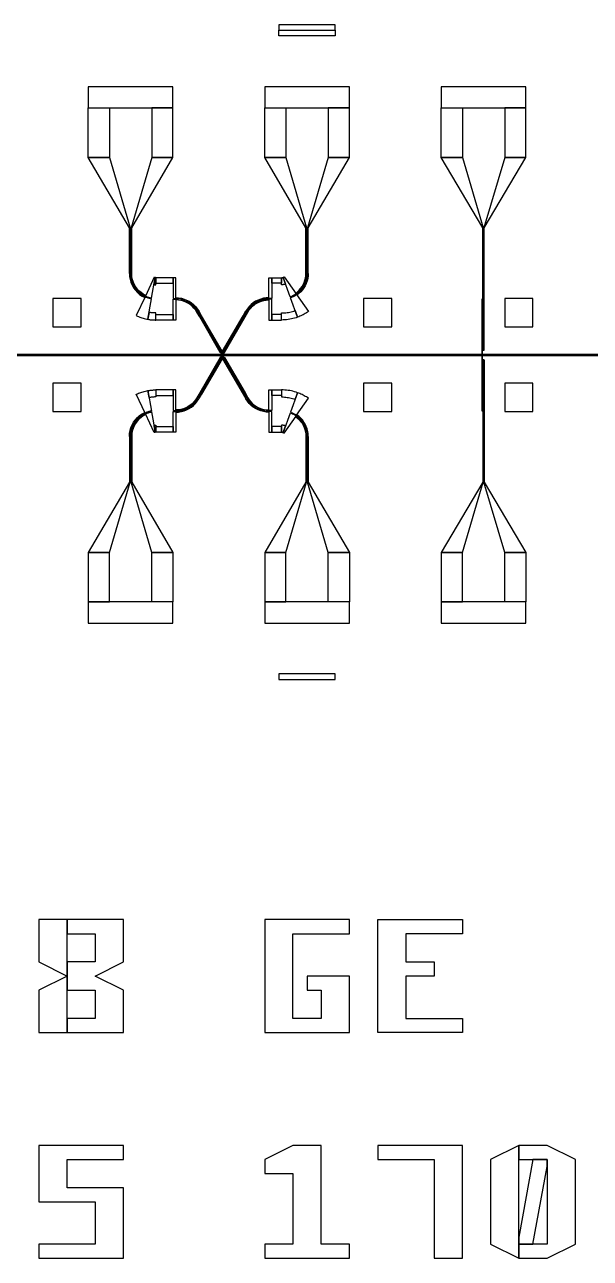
# Model space of a CAD drawing. Extents: x -18850 to 18850, y -21700 to 21700.
# Drawn here: x 6400 to 8403, y -19300 to -14930 of the extents above; entities that cross this region are included whole.
import ezdxf

# ---------------------------------------------------------------- set-up
doc = ezdxf.new("R2010")
doc.units = 0
for name, color, linetype in [('GAP', 1, 'continuous'), ('PIN', 2, 'continuous'), ('VIA', 3, 'continuous')]:
    doc.layers.add(name, color=color, linetype=linetype)

# ---------------------------------------------------------------- blocks, each defined once
blk = doc.blocks.new('R2C1')
for points in [[(2725, 1900), (2725, 1825), (3025, 1825), (3025, 1900), (2725, 1900)], [(3350, 1900), (3350, 1825), (3650, 1825), (3650, 1900), (3350, 1900)], [(3975, 1900), (3975, 1825), (4275, 1825), (4275, 1900), (3975, 1900)], [(2800, 1825), (2800, 1650), (2725, 1650), (2725, 1825), (2800, 1825)], [(2950, 1825), (2950, 1650), (3025, 1650), (3025, 1825), (2950, 1825)], [(3425, 1825), (3425, 1650), (3350, 1650), (3350, 1825), (3425, 1825)], [(3575, 1825), (3575, 1650), (3650, 1650), (3650, 1825), (3575, 1825)], [(4050, 1825), (4050, 1650), (3975, 1650), (3975, 1825), (4050, 1825)], [(4200, 1825), (4200, 1650), (4275, 1650), (4275, 1825), (4200, 1825)], [(2800, 1650), (2873.5, 1400), (2871, 1400), (2725, 1650), (2800, 1650)], [(2950, 1650), (2876.5, 1400), (2879, 1400), (3025, 1650), (2950, 1650)], [(3425, 1650), (3498.5, 1400), (3496, 1400), (3350, 1650), (3425, 1650)], [(3575, 1650), (3501.5, 1400), (3504, 1400), (3650, 1650), (3575, 1650)], [(4050, 1650), (4123.5, 1400), (4122.5, 1400), (3975, 1650), (4050, 1650)], [(4200, 1650), (4126.5, 1400), (4127.5, 1400), (4275, 1650), (4200, 1650)], [(2873.5, 1400), (2873.5, 1258.8), (2871, 1258.8), (2871, 1400), (2873.5, 1400)], [(2876.5, 1400), (2876.5, 1258.8), (2879, 1258.8), (2879, 1400), (2876.5, 1400)], [(3498.5, 1400), (3498.5, 1258.8), (3496, 1258.8), (3496, 1400), (3498.5, 1400)], [(3501.5, 1400), (3501.5, 1258.8), (3504, 1258.8), (3504, 1400), (3501.5, 1400)], [(4123.5, 1400), (4123.5, 1280.5), (4122.5, 1280.5), (4122.5, 1400), (4123.5, 1400)], [(4126.5, 1400), (4126.5, 1280.5), (4127.5, 1280.5), (4127.5, 1400), (4126.5, 1400)], [(4123.5, 1280.5), (4123.5, 968.2), (4122.5, 968.2), (4122.5, 1280.5), (4123.5, 1280.5)], [(4126.5, 1280.5), (4126.5, 968.2), (4127.5, 968.2), (4127.5, 1280.5), (4126.5, 1280.5)], [(2873.5, 1258.8), (2873.5, 1238.8), (2871, 1238.8), (2871, 1258.8), (2873.5, 1258.8)], [(2871, 1238.8), (2871.6, 1228.2), (2873.4, 1217.6), (2876.4, 1207.4), (2880.5, 1197.6), (2885.7, 1188.3), (2891.9, 1179.6), (2899.1, 1171.7), (2907.1, 1164.7), (2915.9, 1158.6), (2925.3, 1153.6), (2926.3, 1155.9), (2917.2, 1160.8), (2908.7, 1166.7), (2900.9, 1173.5), (2893.9, 1181.2), (2887.8, 1189.6), (2882.8, 1198.7), (2878.7, 1208.3), (2875.8, 1218.2), (2874.1, 1228.4), (2873.5, 1238.8), (2871, 1238.8)], [(2876.5, 1258.8), (2876.5, 1238.8), (2879, 1238.8), (2879, 1258.8), (2876.5, 1258.8)], [(2876.5, 1238.8), (2877.1, 1228.8), (2878.8, 1218.9), (2881.6, 1209.3), (2885.5, 1200), (2890.4, 1191.2), (2896.2, 1183.1), (2903, 1175.7), (2910.5, 1169.1), (2918.8, 1163.3), (2927.6, 1158.6), (2928.7, 1160.9), (2920.1, 1165.5), (2912.1, 1171), (2904.7, 1177.5), (2898.2, 1184.7), (2892.5, 1192.6), (2887.7, 1201.1), (2883.9, 1210.1), (2881.2, 1219.4), (2879.6, 1229.1), (2879, 1238.8), (2876.5, 1238.8)], [(2927.6, 1158.6), (2929.7, 1157.6), (2931.8, 1156.7), (2934, 1155.9), (2936.2, 1155.1), (2938.4, 1154.4), (2940.6, 1153.7), (2942.8, 1153.1), (2945.1, 1152.6), (2947.4, 1152.1), (2949.6, 1151.6), (2962.4, 1224), (2962, 1224.1), (2961.6, 1224.2), (2961.2, 1224.3), (2960.9, 1224.4), (2960.5, 1224.5), (2960.1, 1224.6), (2959.7, 1224.7), (2959.4, 1224.9), (2959, 1225), (2958.7, 1225.2), (2927.6, 1158.6)], [(2958.1, 1199.4), (2958.7, 1199.3), (2959.4, 1199.2), (2960.1, 1199.1), (2960.8, 1199), (2961.5, 1198.9), (2962.2, 1198.9), (2962.9, 1198.9), (2963.6, 1198.8), (2964.3, 1198.8), (2965, 1198.8), (2965, 1223.8), (2964.7, 1223.8), (2964.5, 1223.8), (2964.2, 1223.8), (2964, 1223.8), (2963.7, 1223.9), (2963.4, 1223.9), (2963.2, 1223.9), (2962.9, 1223.9), (2962.7, 1224), (2962.4, 1224), (2958.1, 1199.4)], [(2965, 1203.8), (3025.3, 1203.8), (3025.3, 1223.8), (2965, 1223.8), (2965, 1203.8)], [(3025.3, 1150.3), (3035.3, 1150.3), (3035.3, 1223.8), (3025.3, 1223.8), (3025.3, 1150.3)], [(3374.7, 1150.3), (3364.7, 1150.3), (3364.7, 1223.8), (3374.7, 1223.8), (3374.7, 1150.3)], [(3410, 1203.8), (3374.7, 1203.8), (3374.7, 1223.8), (3410, 1223.8), (3410, 1203.8)], [(3423.7, 1201.2), (3422.4, 1200.8), (3421, 1200.3), (3419.7, 1200), (3418.3, 1199.7), (3416.9, 1199.4), (3415.6, 1199.2), (3414.2, 1199), (3412.8, 1198.9), (3411.4, 1198.8), (3410, 1198.8), (3410, 1223.8), (3410.5, 1223.8), (3411, 1223.8), (3411.6, 1223.9), (3412.1, 1223.9), (3412.6, 1224), (3413.1, 1224.1), (3413.6, 1224.2), (3414.1, 1224.4), (3414.6, 1224.5), (3415.1, 1224.7), (3423.7, 1201.2)], [(3460.8, 1166.3), (3458.8, 1165), (3456.9, 1163.7), (3454.9, 1162.5), (3452.9, 1161.4), (3450.9, 1160.3), (3448.8, 1159.3), (3446.7, 1158.3), (3444.6, 1157.3), (3442.4, 1156.5), (3440.3, 1155.6), (3415.1, 1224.7), (3415.5, 1224.8), (3415.9, 1225), (3416.2, 1225.1), (3416.6, 1225.3), (3416.9, 1225.5), (3417.3, 1225.7), (3417.6, 1225.9), (3417.9, 1226.1), (3418.3, 1226.3), (3418.6, 1226.5), (3460.8, 1166.3)], [(3498.5, 1238.8), (3498.1, 1230.3), (3496.9, 1221.9), (3494.9, 1213.7), (3492.1, 1205.6), (3488.5, 1197.9), (3484.2, 1190.6), (3479.3, 1183.7), (3473.7, 1177.3), (3467.5, 1171.5), (3460.8, 1166.3), (3459.3, 1168.3), (3465.9, 1173.4), (3471.9, 1179.1), (3477.3, 1185.3), (3482.1, 1192), (3486.3, 1199.1), (3489.7, 1206.6), (3492.5, 1214.4), (3494.4, 1222.4), (3495.6, 1230.6), (3496, 1238.8), (3498.5, 1238.8)], [(3504, 1238.8), (3503.6, 1229.8), (3502.3, 1220.9), (3500.1, 1212.1), (3497.2, 1203.6), (3493.4, 1195.4), (3488.8, 1187.6), (3483.6, 1180.3), (3477.6, 1173.5), (3471, 1167.3), (3463.9, 1161.8), (3462.5, 1163.8), (3469.4, 1169.2), (3475.8, 1175.2), (3481.6, 1181.8), (3486.7, 1189), (3491.2, 1196.5), (3494.8, 1204.5), (3497.7, 1212.8), (3499.8, 1221.3), (3501.1, 1230), (3501.5, 1238.8), (3504, 1238.8)], [(3498.5, 1258.8), (3498.5, 1238.8), (3496, 1238.8), (3496, 1258.8), (3498.5, 1258.8)], [(3501.5, 1258.8), (3501.5, 1238.8), (3504, 1238.8), (3504, 1258.8), (3501.5, 1258.8)], [(2895.3, 1089.3), (2899.2, 1087.5), (2903.2, 1085.8), (2907.2, 1084.2), (2911.3, 1082.8), (2915.4, 1081.4), (2919.5, 1080.2), (2923.7, 1079.1), (2927.9, 1078), (2932.1, 1077.1), (2936.3, 1076.3), (2949.1, 1148.7), (2946.8, 1149.1), (2944.4, 1149.6), (2942.1, 1150.2), (2939.8, 1150.8), (2937.5, 1151.5), (2935.2, 1152.3), (2933, 1153.1), (2930.7, 1154), (2928.5, 1154.9), (2926.3, 1155.9), (2895.3, 1089.3)], [(3025.3, 1147.3), (3035.3, 1147.3), (3035.3, 1073.8), (3025.3, 1073.8), (3025.3, 1147.3)], [(3035.3, 1152.8), (3045.1, 1152.3), (3054.8, 1150.7), (3064.3, 1148.2), (3073.5, 1144.7), (3082.3, 1140.2), (3090.5, 1134.8), (3098.2, 1128.7), (3105.2, 1121.7), (3111.3, 1114), (3116.7, 1105.8), (3114.5, 1104.5), (3109.3, 1112.6), (3103.3, 1120), (3096.5, 1126.8), (3089.1, 1132.8), (3081, 1138), (3072.5, 1142.4), (3063.6, 1145.8), (3054.3, 1148.3), (3044.9, 1149.8), (3035.3, 1150.3), (3035.3, 1152.8)], [(3035.3, 1147.3), (3044.5, 1146.8), (3053.7, 1145.4), (3062.6, 1143), (3071.3, 1139.6), (3079.5, 1135.4), (3087.3, 1130.4), (3094.5, 1124.6), (3101.1, 1118), (3106.9, 1110.8), (3111.9, 1103), (3109.8, 1101.8), (3104.9, 1109.3), (3099.2, 1116.3), (3092.8, 1122.7), (3085.8, 1128.4), (3078.3, 1133.3), (3070.3, 1137.4), (3061.9, 1140.6), (3053.2, 1142.9), (3044.3, 1144.3), (3035.3, 1144.8), (3035.3, 1147.3)], [(3364.7, 1152.8), (3354.9, 1152.3), (3345.2, 1150.7), (3335.7, 1148.2), (3326.5, 1144.7), (3317.7, 1140.2), (3309.5, 1134.8), (3301.8, 1128.7), (3294.8, 1121.7), (3288.7, 1114), (3283.3, 1105.8), (3285.5, 1104.5), (3290.7, 1112.6), (3296.7, 1120), (3303.5, 1126.8), (3310.9, 1132.8), (3319, 1138), (3327.5, 1142.4), (3336.4, 1145.8), (3345.7, 1148.3), (3355.1, 1149.8), (3364.7, 1150.3), (3364.7, 1152.8)], [(3364.7, 1147.3), (3355.5, 1146.8), (3346.3, 1145.4), (3337.4, 1143), (3328.7, 1139.6), (3320.5, 1135.4), (3312.7, 1130.4), (3305.5, 1124.6), (3298.9, 1118), (3293.1, 1110.8), (3288.1, 1103), (3290.2, 1101.8), (3295.1, 1109.3), (3300.8, 1116.3), (3307.2, 1122.7), (3314.2, 1128.4), (3321.7, 1133.3), (3329.7, 1137.4), (3338.1, 1140.6), (3346.8, 1142.9), (3355.7, 1144.3), (3364.7, 1144.8), (3364.7, 1147.3)], [(3374.7, 1147.3), (3364.7, 1147.3), (3364.7, 1073.8), (3374.7, 1073.8), (3374.7, 1147.3)], [(3504.6, 1103.6), (3501.1, 1101.2), (3497.4, 1098.9), (3493.7, 1096.6), (3490, 1094.5), (3486.2, 1092.4), (3482.3, 1090.5), (3478.4, 1088.7), (3474.5, 1086.9), (3470.5, 1085.3), (3466.4, 1083.7), (3441.3, 1152.8), (3443.5, 1153.7), (3445.8, 1154.6), (3447.9, 1155.5), (3450.1, 1156.6), (3452.2, 1157.6), (3454.4, 1158.8), (3456.4, 1160), (3458.5, 1161.2), (3460.5, 1162.5), (3462.5, 1163.8), (3504.6, 1103.6)], [(2936.3, 1076.3), (2939.2, 1075.8), (2942, 1075.4), (2944.9, 1075), (2947.8, 1074.7), (2950.6, 1074.4), (2953.5, 1074.2), (2956.4, 1074), (2959.2, 1073.9), (2962.1, 1073.8), (2965, 1073.8), (2965, 1098.8), (2962.6, 1098.8), (2960.1, 1098.9), (2957.7, 1099), (2955.2, 1099.1), (2952.8, 1099.3), (2950.4, 1099.6), (2947.9, 1099.8), (2945.5, 1100.2), (2943.1, 1100.5), (2940.7, 1100.9), (2936.3, 1076.3)], [(2965, 1093.8), (3025.3, 1093.8), (3025.3, 1073.8), (2965, 1073.8), (2965, 1093.8)], [(3111.9, 1103), (3121.9, 1085.7), (3119.8, 1084.5), (3109.8, 1101.8), (3111.9, 1103)], [(3114.5, 1104.5), (3124.5, 1087.2), (3126.7, 1088.5), (3116.7, 1105.8), (3114.5, 1104.5)], [(3285.5, 1104.5), (3275.5, 1087.2), (3273.3, 1088.5), (3283.3, 1105.8), (3285.5, 1104.5)], [(3288.1, 1103), (3278.1, 1085.7), (3280.2, 1084.5), (3290.2, 1101.8), (3288.1, 1103)], [(3410, 1093.8), (3374.7, 1093.8), (3374.7, 1073.8), (3410, 1073.8), (3410, 1093.8)], [(3466.4, 1083.7), (3461, 1081.9), (3455.5, 1080.2), (3449.9, 1078.7), (3444.3, 1077.4), (3438.7, 1076.3), (3433, 1075.4), (3427.2, 1074.7), (3421.5, 1074.2), (3415.8, 1073.9), (3410, 1073.8), (3410, 1098.8), (3414.9, 1098.9), (3419.8, 1099.1), (3424.6, 1099.6), (3429.5, 1100.2), (3434.3, 1100.9), (3439.1, 1101.9), (3443.9, 1103), (3448.6, 1104.2), (3453.3, 1105.6), (3457.9, 1107.2), (3466.4, 1083.7)], [(3121.9, 1085.7), (3194.3, 960.4), (3192.1, 959.2), (3119.8, 1084.5), (3121.9, 1085.7)], [(3124.5, 1087.2), (3196.9, 961.9), (3199.1, 963.2), (3126.7, 1088.5), (3124.5, 1087.2)], [(3275.5, 1087.2), (3203.1, 961.9), (3200.9, 963.2), (3273.3, 1088.5), (3275.5, 1087.2)], [(3278.1, 1085.7), (3205.7, 960.4), (3207.9, 959.2), (3280.2, 1084.5), (3278.1, 1085.7)], [(3196.9, 961.9), (3198.8, 956.1), (3199, 956.2), (3199.1, 963.2), (3196.9, 961.9)], [(3203.1, 961.9), (3201.2, 956.1), (3201, 956.2), (3200.9, 963.2), (3203.1, 961.9)], [(4122.5, 968.2), (4122.5, 966.8), (4127.5, 966.8), (4127.5, 968.2), (4122.5, 968.2)], [(3121.9, 814.3), (3194.3, 939.6), (3192.1, 940.8), (3119.8, 815.5), (3121.9, 814.3)], [(3124.5, 812.8), (3196.9, 938.1), (3199.1, 936.8), (3126.7, 811.5), (3124.5, 812.8)], [(3194.3, 960.4), (3198.4, 955.8), (3198.2, 955.7), (3192.1, 959.2), (3194.3, 960.4)], [(3194.3, 939.6), (3198.4, 944.2), (3198.2, 944.3), (3192.1, 940.8), (3194.3, 939.6)], [(3196.9, 938.1), (3198.8, 943.9), (3199, 943.8), (3199.1, 936.8), (3196.9, 938.1)], [(3198.4, 955.8), (3198.5, 955.4), (3198.2, 955.4), (3198.2, 955.7), (3198.4, 955.8)], [(3198.5, 955.4), (3198.5, 951.7), (3198.2, 951.7), (3198.2, 955.4), (3198.5, 955.4)], [(3198.5, 944.6), (3198.5, 948.3), (3198.2, 948.3), (3198.2, 944.6), (3198.5, 944.6)], [(3198.4, 944.2), (3198.5, 944.6), (3198.2, 944.6), (3198.2, 944.3), (3198.4, 944.2)], [(3199, 956.2), (3199.2, 955.4), (3199, 955.4), (3198.8, 956.1), (3199, 956.2)], [(3199, 943.8), (3199.2, 944.6), (3199, 944.6), (3198.8, 943.9), (3199, 943.8)], [(3199, 955.4), (3199, 951.7), (3199.2, 951.7), (3199.2, 955.4), (3199, 955.4)], [(3199, 944.6), (3199, 948.3), (3199.2, 948.3), (3199.2, 944.6), (3199, 944.6)], [(3201, 956.2), (3200.8, 955.4), (3201, 955.4), (3201.2, 956.1), (3201, 956.2)], [(3201, 955.4), (3201, 951.7), (3200.8, 951.7), (3200.8, 955.4), (3201, 955.4)], [(3201, 944.6), (3201, 948.3), (3200.8, 948.3), (3200.8, 944.6), (3201, 944.6)], [(3201, 943.8), (3200.8, 944.6), (3201, 944.6), (3201.2, 943.9), (3201, 943.8)], [(3203.1, 938.1), (3201.2, 943.9), (3201, 943.8), (3200.9, 936.8), (3203.1, 938.1)], [(3275.5, 812.8), (3203.1, 938.1), (3200.9, 936.8), (3273.3, 811.5), (3275.5, 812.8)], [(3201.6, 955.8), (3201.5, 955.4), (3201.8, 955.4), (3201.8, 955.7), (3201.6, 955.8)], [(3201.5, 955.4), (3201.5, 951.7), (3201.8, 951.7), (3201.8, 955.4), (3201.5, 955.4)], [(3201.5, 944.6), (3201.5, 948.3), (3201.8, 948.3), (3201.8, 944.6), (3201.5, 944.6)], [(3201.6, 944.2), (3201.5, 944.6), (3201.8, 944.6), (3201.8, 944.3), (3201.6, 944.2)], [(3205.7, 960.4), (3201.6, 955.8), (3201.8, 955.7), (3207.9, 959.2), (3205.7, 960.4)], [(3205.7, 939.6), (3201.6, 944.2), (3201.8, 944.3), (3207.9, 940.8), (3205.7, 939.6)], [(3278.1, 814.3), (3205.7, 939.6), (3207.9, 940.8), (3280.2, 815.5), (3278.1, 814.3)], [(4127.5, 931.8), (4127.5, 933.2), (4122.5, 933.2), (4122.5, 931.8), (4127.5, 931.8)], [(4123.5, 619.5), (4123.5, 931.8), (4122.5, 931.8), (4122.5, 619.5), (4123.5, 619.5)], [(4126.5, 619.5), (4126.5, 931.8), (4127.5, 931.8), (4127.5, 619.5), (4126.5, 619.5)], [(2895.3, 810.7), (2899.2, 812.5), (2903.2, 814.2), (2907.2, 815.8), (2911.3, 817.2), (2915.4, 818.6), (2919.5, 819.8), (2923.7, 820.9), (2927.9, 822), (2932.1, 822.9), (2936.3, 823.7), (2949.1, 751.3), (2946.8, 750.9), (2944.4, 750.4), (2942.1, 749.8), (2939.8, 749.2), (2937.5, 748.5), (2935.2, 747.7), (2933, 746.9), (2930.7, 746), (2928.5, 745.1), (2926.3, 744.1), (2895.3, 810.7)], [(2936.3, 823.7), (2939.2, 824.2), (2942, 824.6), (2944.9, 825), (2947.8, 825.3), (2950.6, 825.6), (2953.5, 825.8), (2956.4, 826), (2959.2, 826.1), (2962.1, 826.2), (2965, 826.2), (2965, 801.2), (2962.6, 801.2), (2960.1, 801.1), (2957.7, 801), (2955.2, 800.9), (2952.8, 800.7), (2950.4, 800.4), (2947.9, 800.2), (2945.5, 799.8), (2943.1, 799.5), (2940.7, 799.1), (2936.3, 823.7)], [(2965, 806.2), (3025.3, 806.2), (3025.3, 826.2), (2965, 826.2), (2965, 806.2)], [(3025.3, 752.7), (3035.3, 752.7), (3035.3, 826.2), (3025.3, 826.2), (3025.3, 752.7)], [(3035.3, 752.7), (3044.5, 753.2), (3053.7, 754.6), (3062.6, 757), (3071.3, 760.4), (3079.5, 764.6), (3087.3, 769.6), (3094.5, 775.4), (3101.1, 782), (3106.9, 789.2), (3111.9, 797), (3109.8, 798.2), (3104.9, 790.7), (3099.2, 783.7), (3092.8, 777.3), (3085.8, 771.6), (3078.3, 766.7), (3070.3, 762.6), (3061.9, 759.4), (3053.2, 757.1), (3044.3, 755.7), (3035.3, 755.2), (3035.3, 752.7)], [(3035.3, 747.2), (3045.1, 747.7), (3054.8, 749.3), (3064.3, 751.8), (3073.5, 755.3), (3082.3, 759.8), (3090.5, 765.2), (3098.2, 771.3), (3105.2, 778.3), (3111.3, 786), (3116.7, 794.2), (3114.5, 795.5), (3109.3, 787.4), (3103.3, 780), (3096.5, 773.2), (3089.1, 767.2), (3081, 762), (3072.5, 757.6), (3063.6, 754.2), (3054.3, 751.7), (3044.9, 750.2), (3035.3, 749.7), (3035.3, 747.2)], [(3111.9, 797), (3121.9, 814.3), (3119.8, 815.5), (3109.8, 798.2), (3111.9, 797)], [(3114.5, 795.5), (3124.5, 812.8), (3126.7, 811.5), (3116.7, 794.2), (3114.5, 795.5)], [(3285.5, 795.5), (3275.5, 812.8), (3273.3, 811.5), (3283.3, 794.2), (3285.5, 795.5)], [(3288.1, 797), (3278.1, 814.3), (3280.2, 815.5), (3290.2, 798.2), (3288.1, 797)], [(3364.7, 747.2), (3354.9, 747.7), (3345.2, 749.3), (3335.7, 751.8), (3326.5, 755.3), (3317.7, 759.8), (3309.5, 765.2), (3301.8, 771.3), (3294.8, 778.3), (3288.7, 786), (3283.3, 794.2), (3285.5, 795.5), (3290.7, 787.4), (3296.7, 780), (3303.5, 773.2), (3310.9, 767.2), (3319, 762), (3327.5, 757.6), (3336.4, 754.2), (3345.7, 751.7), (3355.1, 750.2), (3364.7, 749.7), (3364.7, 747.2)], [(3364.7, 752.7), (3355.5, 753.2), (3346.3, 754.6), (3337.4, 757), (3328.7, 760.4), (3320.5, 764.6), (3312.7, 769.6), (3305.5, 775.4), (3298.9, 782), (3293.1, 789.2), (3288.1, 797), (3290.2, 798.2), (3295.1, 790.7), (3300.8, 783.7), (3307.2, 777.3), (3314.2, 771.6), (3321.7, 766.7), (3329.7, 762.6), (3338.1, 759.4), (3346.8, 757.1), (3355.7, 755.7), (3364.7, 755.2), (3364.7, 752.7)], [(3374.7, 752.7), (3364.7, 752.7), (3364.7, 826.2), (3374.7, 826.2), (3374.7, 752.7)], [(3410, 806.2), (3374.7, 806.2), (3374.7, 826.2), (3410, 826.2), (3410, 806.2)], [(3466.4, 816.3), (3461, 818.1), (3455.5, 819.8), (3449.9, 821.3), (3444.3, 822.6), (3438.7, 823.7), (3433, 824.6), (3427.2, 825.3), (3421.5, 825.8), (3415.8, 826.1), (3410, 826.2), (3410, 801.2), (3414.9, 801.1), (3419.8, 800.9), (3424.6, 800.4), (3429.5, 799.8), (3434.3, 799.1), (3439.1, 798.1), (3443.9, 797), (3448.6, 795.8), (3453.3, 794.4), (3457.9, 792.8), (3466.4, 816.3)], [(3504.6, 796.4), (3501.1, 798.8), (3497.4, 801.1), (3493.7, 803.4), (3490, 805.5), (3486.2, 807.6), (3482.3, 809.5), (3478.4, 811.3), (3474.5, 813.1), (3470.5, 814.7), (3466.4, 816.3), (3441.3, 747.2), (3443.5, 746.3), (3445.8, 745.4), (3447.9, 744.5), (3450.1, 743.4), (3452.2, 742.4), (3454.4, 741.2), (3456.4, 740), (3458.5, 738.8), (3460.5, 737.5), (3462.5, 736.2), (3504.6, 796.4)], [(2871, 661.2), (2871.6, 671.8), (2873.4, 682.4), (2876.4, 692.6), (2880.5, 702.4), (2885.7, 711.7), (2891.9, 720.4), (2899.1, 728.3), (2907.1, 735.3), (2915.9, 741.4), (2925.3, 746.4), (2926.3, 744.1), (2917.2, 739.2), (2908.7, 733.3), (2900.9, 726.5), (2893.9, 718.8), (2887.8, 710.4), (2882.8, 701.3), (2878.7, 691.7), (2875.8, 681.8), (2874.1, 671.6), (2873.5, 661.2), (2871, 661.2)], [(2927.6, 741.4), (2929.7, 742.4), (2931.8, 743.3), (2934, 744.1), (2936.2, 744.9), (2938.4, 745.6), (2940.6, 746.3), (2942.8, 746.9), (2945.1, 747.4), (2947.4, 747.9), (2949.6, 748.4), (2962.4, 676), (2962, 675.9), (2961.6, 675.8), (2961.2, 675.7), (2960.9, 675.6), (2960.5, 675.5), (2960.1, 675.4), (2959.7, 675.3), (2959.4, 675.1), (2959, 675), (2958.7, 674.8), (2927.6, 741.4)], [(3025.3, 749.7), (3035.3, 749.7), (3035.3, 676.2), (3025.3, 676.2), (3025.3, 749.7)], [(3374.7, 749.7), (3364.7, 749.7), (3364.7, 676.2), (3374.7, 676.2), (3374.7, 749.7)], [(3460.8, 733.7), (3458.8, 735), (3456.9, 736.3), (3454.9, 737.5), (3452.9, 738.6), (3450.9, 739.7), (3448.8, 740.7), (3446.7, 741.7), (3444.6, 742.7), (3442.4, 743.5), (3440.3, 744.4), (3415.1, 675.3), (3415.5, 675.2), (3415.9, 675), (3416.2, 674.9), (3416.6, 674.7), (3416.9, 674.5), (3417.3, 674.3), (3417.6, 674.1), (3417.9, 673.9), (3418.3, 673.7), (3418.6, 673.5), (3460.8, 733.7)], [(2876.5, 661.2), (2877.1, 671.2), (2878.8, 681.1), (2881.6, 690.7), (2885.5, 700), (2890.4, 708.8), (2896.2, 716.9), (2903, 724.3), (2910.5, 730.9), (2918.8, 736.7), (2927.6, 741.4), (2928.7, 739.1), (2920.1, 734.5), (2912.1, 729), (2904.7, 722.5), (2898.2, 715.3), (2892.5, 707.4), (2887.7, 698.9), (2883.9, 689.9), (2881.2, 680.6), (2879.6, 670.9), (2879, 661.2), (2876.5, 661.2)], [(2958.1, 700.6), (2958.7, 700.7), (2959.4, 700.8), (2960.1, 700.9), (2960.8, 701), (2961.5, 701.1), (2962.2, 701.1), (2962.9, 701.1), (2963.6, 701.2), (2964.3, 701.2), (2965, 701.2), (2965, 676.2), (2964.7, 676.2), (2964.5, 676.2), (2964.2, 676.2), (2964, 676.2), (2963.7, 676.1), (2963.4, 676.1), (2963.2, 676.1), (2962.9, 676.1), (2962.7, 676), (2962.4, 676), (2958.1, 700.6)], [(3423.7, 698.8), (3422.4, 699.2), (3421, 699.7), (3419.7, 700), (3418.3, 700.3), (3416.9, 700.6), (3415.6, 700.8), (3414.2, 701), (3412.8, 701.1), (3411.4, 701.2), (3410, 701.2), (3410, 676.2), (3410.5, 676.2), (3411, 676.2), (3411.6, 676.1), (3412.1, 676.1), (3412.6, 676), (3413.1, 675.9), (3413.6, 675.8), (3414.1, 675.6), (3414.6, 675.5), (3415.1, 675.3), (3423.7, 698.8)], [(3498.5, 661.2), (3498.1, 669.7), (3496.9, 678.1), (3494.9, 686.3), (3492.1, 694.4), (3488.5, 702.1), (3484.2, 709.4), (3479.3, 716.3), (3473.7, 722.7), (3467.5, 728.5), (3460.8, 733.7), (3459.3, 731.7), (3465.9, 726.6), (3471.9, 720.9), (3477.3, 714.7), (3482.1, 708), (3486.3, 700.9), (3489.7, 693.4), (3492.5, 685.6), (3494.4, 677.6), (3495.6, 669.4), (3496, 661.2), (3498.5, 661.2)], [(3504, 661.2), (3503.6, 670.2), (3502.3, 679.1), (3500.1, 687.9), (3497.2, 696.4), (3493.4, 704.6), (3488.8, 712.4), (3483.6, 719.7), (3477.6, 726.5), (3471, 732.7), (3463.9, 738.2), (3462.5, 736.2), (3469.4, 730.8), (3475.8, 724.8), (3481.6, 718.2), (3486.7, 711), (3491.2, 703.5), (3494.8, 695.5), (3497.7, 687.2), (3499.8, 678.7), (3501.1, 670), (3501.5, 661.2), (3504, 661.2)], [(2873.5, 641.2), (2873.5, 661.2), (2871, 661.2), (2871, 641.2), (2873.5, 641.2)], [(2876.5, 641.2), (2876.5, 661.2), (2879, 661.2), (2879, 641.2), (2876.5, 641.2)], [(2965, 696.2), (3025.3, 696.2), (3025.3, 676.2), (2965, 676.2), (2965, 696.2)], [(3410, 696.2), (3374.7, 696.2), (3374.7, 676.2), (3410, 676.2), (3410, 696.2)], [(3498.5, 641.2), (3498.5, 661.2), (3496, 661.2), (3496, 641.2), (3498.5, 641.2)], [(3501.5, 641.2), (3501.5, 661.2), (3504, 661.2), (3504, 641.2), (3501.5, 641.2)], [(2873.5, 500), (2873.5, 641.2), (2871, 641.2), (2871, 500), (2873.5, 500)], [(2876.5, 500), (2876.5, 641.2), (2879, 641.2), (2879, 500), (2876.5, 500)], [(3498.5, 500), (3498.5, 641.2), (3496, 641.2), (3496, 500), (3498.5, 500)], [(3501.5, 500), (3501.5, 641.2), (3504, 641.2), (3504, 500), (3501.5, 500)], [(4123.5, 500), (4123.5, 619.5), (4122.5, 619.5), (4122.5, 500), (4123.5, 500)], [(4126.5, 500), (4126.5, 619.5), (4127.5, 619.5), (4127.5, 500), (4126.5, 500)], [(2800, 250), (2873.5, 500), (2871, 500), (2725, 250), (2800, 250)], [(2950, 250), (2876.5, 500), (2879, 500), (3025, 250), (2950, 250)], [(3425, 250), (3498.5, 500), (3496, 500), (3350, 250), (3425, 250)], [(3575, 250), (3501.5, 500), (3504, 500), (3650, 250), (3575, 250)], [(4050, 250), (4123.5, 500), (4122.5, 500), (3975, 250), (4050, 250)], [(4200, 250), (4126.5, 500), (4127.5, 500), (4275, 250), (4200, 250)], [(2800, 75), (2800, 250), (2725, 250), (2725, 75), (2800, 75)], [(2950, 75), (2950, 250), (3025, 250), (3025, 75), (2950, 75)], [(3425, 75), (3425, 250), (3350, 250), (3350, 75), (3425, 75)], [(3575, 75), (3575, 250), (3650, 250), (3650, 75), (3575, 75)], [(4050, 75), (4050, 250), (3975, 250), (3975, 75), (4050, 75)], [(4200, 75), (4200, 250), (4275, 250), (4275, 75), (4200, 75)], [(3025, 0), (3025, 75), (2725, 75), (2725, 0), (3025, 0)], [(3650, 0), (3650, 75), (3350, 75), (3350, 0), (3650, 0)], [(4275, 0), (4275, 75), (3975, 75), (3975, 0), (4275, 0)]]:
    blk.add_lwpolyline(points)
at = {"layer": 'gap'}
for points in [[(3400, 2100), (3600, 2100), (3600, 2080), (3400, 2080), (3400, 2100)], [(3400, -200), (3600, -200), (3600, -180), (3400, -180), (3400, -200)]]:
    blk.add_lwpolyline(points, dxfattribs=at)
blk = doc.blocks.new('R2C1GAP')
for points in [[(4121.7, 1146), (4121.7, 1147.5), (4119.2, 1147.5), (4119.2, 1146), (4121.7, 1146)], [(4121.7, 951), (4121.7, 1146), (4119.2, 1146), (4119.2, 951), (4121.7, 951)], [(686, 948.2), (3198.3, 948.2), (3198.3, 951.8), (686, 951.8), (686, 948.2)], [(3198.3, 948.2), (3198.5, 948.2), (3198.5, 951.8), (3198.3, 951.8), (3198.3, 948.2)], [(3198.5, 950), (3199.5, 950), (3199.5, 951.8), (3198.5, 951.8), (3198.5, 950)], [(3198.5, 950), (3199.5, 950), (3199.5, 948.2), (3198.5, 948.2), (3198.5, 950)], [(3200.8, 950), (3200.7, 950.8), (3200.7, 951.6), (3200.6, 952.4), (3200.5, 953), (3200.4, 953.5), (3200.2, 953.8), (3200.1, 954), (3199.9, 954), (3199.8, 953.8), (3199.6, 953.5), (3199.5, 953), (3199.4, 952.4), (3199.3, 951.6), (3199.3, 950.8), (3199.2, 950), (3199.3, 949.2), (3199.3, 948.4), (3199.4, 947.6), (3199.5, 947), (3199.6, 946.5), (3199.8, 946.2), (3199.9, 946), (3200.1, 946), (3200.2, 946.2), (3200.4, 946.5), (3200.5, 947), (3200.6, 947.6), (3200.7, 948.4), (3200.7, 949.2), (3200.8, 950)], [(3199.5, 948.2), (3200.5, 948.2), (3200.5, 951.8), (3199.5, 951.8), (3199.5, 948.2)], [(3200.5, 950), (3201.5, 950), (3201.5, 951.8), (3200.5, 951.8), (3200.5, 950)], [(3200.5, 950), (3201.5, 950), (3201.5, 948.2), (3200.5, 948.2), (3200.5, 950)], [(3201.5, 948.2), (3201.8, 948.2), (3201.8, 951.8), (3201.5, 951.8), (3201.5, 948.2)], [(4755.2, 951.8), (3201.8, 951.8), (3201.8, 948.2), (4755.2, 948.2), (4755.2, 951.8)], [(4119.2, 949), (4119.2, 754), (4121.7, 754), (4121.7, 949), (4119.2, 949)], [(4119.2, 754), (4119.2, 752.5), (4121.7, 752.5), (4121.7, 754), (4119.2, 754)]]:
    blk.add_lwpolyline(points)
blk = doc.blocks.new('R2C1PIN')
for points in [[(4121.1, 951), (4121.1, 1146), (4119.8, 1146), (4119.8, 951), (4121.1, 951)], [(686, 948.8), (3198.3, 948.8), (3198.3, 951.2), (686, 951.2), (686, 948.8)], [(3198.3, 949.9), (3198.5, 949.9), (3198.5, 950.1), (3198.3, 950.1), (3198.3, 949.9)], [(3198.5, 950.4), (3199.5, 950.4), (3199.5, 951.2), (3198.5, 951.2), (3198.5, 950.4)], [(3198.5, 950), (3199.5, 950), (3199.5, 950.1), (3198.5, 950.1), (3198.5, 950)], [(3198.5, 950), (3199.5, 950), (3199.5, 949.9), (3198.5, 949.9), (3198.5, 950)], [(3198.5, 949.6), (3199.5, 949.6), (3199.5, 948.8), (3198.5, 948.8), (3198.5, 949.6)], [(3200.6, 950.4), (3200.6, 950.9), (3200.5, 951.3), (3200.5, 951.8), (3200.4, 952.1), (3200.3, 952.4), (3200.2, 952.6), (3200.1, 952.7), (3199.9, 952.7), (3199.8, 952.6), (3199.7, 952.4), (3199.6, 952.1), (3199.5, 951.8), (3199.5, 951.3), (3199.4, 950.9), (3199.4, 950.4), (3199.7, 950.4), (3199.7, 950.6), (3199.7, 950.9), (3199.8, 951.2), (3199.8, 951.4), (3199.9, 951.5), (3199.9, 951.6), (3200, 951.7), (3200, 951.7), (3200.1, 951.6), (3200.1, 951.5), (3200.2, 951.4), (3200.2, 951.2), (3200.3, 950.9), (3200.3, 950.6), (3200.3, 950.4), (3200.6, 950.4)], [(3200.6, 949.6), (3200.6, 949.1), (3200.5, 948.7), (3200.5, 948.2), (3200.4, 947.9), (3200.3, 947.6), (3200.2, 947.4), (3200.1, 947.3), (3199.9, 947.3), (3199.8, 947.4), (3199.7, 947.6), (3199.6, 947.9), (3199.5, 948.2), (3199.5, 948.7), (3199.4, 949.1), (3199.4, 949.6), (3199.7, 949.6), (3199.7, 949.4), (3199.7, 949.1), (3199.8, 948.8), (3199.8, 948.6), (3199.9, 948.5), (3199.9, 948.4), (3200, 948.3), (3200, 948.3), (3200.1, 948.4), (3200.1, 948.5), (3200.2, 948.6), (3200.2, 948.8), (3200.3, 949.1), (3200.3, 949.4), (3200.3, 949.6), (3200.6, 949.6)], [(3199.5, 949.9), (3200.5, 949.9), (3200.5, 950.1), (3199.5, 950.1), (3199.5, 949.9)], [(3200.2, 950), (3200.2, 950.3), (3200.1, 950.5), (3200.1, 950.7), (3200.1, 950.9), (3200.1, 951.1), (3200, 951.2), (3200, 951.2), (3200, 951.2), (3200, 951.2), (3199.9, 951.1), (3199.9, 950.9), (3199.9, 950.7), (3199.9, 950.5), (3199.8, 950.3), (3199.8, 950), (3199.8, 949.7), (3199.9, 949.5), (3199.9, 949.3), (3199.9, 949.1), (3199.9, 948.9), (3200, 948.8), (3200, 948.8), (3200, 948.8), (3200, 948.8), (3200.1, 948.9), (3200.1, 949.1), (3200.1, 949.3), (3200.1, 949.5), (3200.2, 949.7), (3200.2, 950)], [(3200.5, 950.4), (3201.5, 950.4), (3201.5, 951.2), (3200.5, 951.2), (3200.5, 950.4)], [(3200.5, 950), (3201.5, 950), (3201.5, 950.1), (3200.5, 950.1), (3200.5, 950)], [(3200.5, 950), (3201.5, 950), (3201.5, 949.9), (3200.5, 949.9), (3200.5, 950)], [(3200.5, 949.6), (3201.5, 949.6), (3201.5, 948.8), (3200.5, 948.8), (3200.5, 949.6)], [(3201.5, 950.4), (3201.8, 950.4), (3201.8, 951.2), (3201.5, 951.2), (3201.5, 950.4)], [(3201.5, 949.6), (3201.8, 949.6), (3201.8, 948.8), (3201.5, 948.8), (3201.5, 949.6)], [(4755.2, 950.4), (3201.8, 950.4), (3201.8, 951.2), (4755.2, 951.2), (4755.2, 950.4)], [(4755.2, 949.6), (3201.8, 949.6), (3201.8, 948.8), (4755.2, 948.8), (4755.2, 949.6)], [(4119.8, 949), (4119.8, 754), (4121.1, 754), (4121.1, 949), (4119.8, 949)]]:
    blk.add_lwpolyline(points)
blk = doc.blocks.new('R2C1VIA')
at = {"layer": 'via'}
for points in [[(2600, 1150), (2600, 1050), (2700, 1050), (2700, 1150), (2600, 1150)], [(3700, 1150), (3700, 1050), (3800, 1050), (3800, 1150), (3700, 1150)], [(4200, 1150), (4200, 1050), (4300, 1050), (4300, 1150), (4200, 1150)], [(5400, 1150), (5400, 1050), (5500, 1050), (5500, 1150), (5400, 1150)], [(2600, 850), (2600, 750), (2700, 750), (2700, 850), (2600, 850)], [(3700, 850), (3700, 750), (3800, 750), (3800, 850), (3700, 850)], [(4200, 850), (4200, 750), (4300, 750), (4300, 850), (4200, 850)], [(5400, 850), (5400, 750), (5500, 750), (5500, 850), (5400, 850)]]:
    blk.add_lwpolyline(points, dxfattribs=at)

msp = doc.modelspace()

# ---------------------------------------------------------------- linework, layer by layer
at = {"layer": 'gap'}
for points in [[(6450, -18500), (6550, -18500), (6550, -18100), (6450, -18100), (6450, -18250), (6550, -18300), (6450, -18350), (6450, -18500)], [(6550, -18500), (6750, -18500), (6750, -18350), (6650, -18300), (6750, -18250), (6750, -18100), (6550, -18100), (6550, -18150), (6650, -18150), (6650, -18250), (6550, -18250), (6550, -18350), (6650, -18350), (6650, -18450), (6550, -18450), (6550, -18500)], [(7250, -18500), (7550, -18500), (7550, -18300), (7400, -18300), (7400, -18350), (7450, -18350), (7450, -18450), (7350, -18450), (7350, -18150), (7550, -18150), (7550, -18100), (7250, -18100), (7250, -18500), (7250, -18500)], [(7650, -18500), (7650, -18100), (7950, -18100), (7950, -18150), (7750, -18150), (7750, -18250), (7850, -18250), (7850, -18300), (7750, -18300), (7750, -18450), (7950, -18450), (7950, -18500), (7650, -18500), (7650, -18500)], [(6450, -19300), (6750, -19300), (6750, -19050), (6550, -19050), (6550, -18950), (6750, -18950), (6750, -18900), (6450, -18900), (6450, -19100), (6650, -19100), (6650, -19250), (6450, -19250), (6450, -19300), (6450, -19300)], [(7250, -19300), (7550, -19300), (7550, -19250), (7450, -19250), (7450, -18900), (7350, -18900), (7250, -18950), (7250, -19000), (7350, -19000), (7350, -19250), (7250, -19250), (7250, -19300), (7250, -19300)], [(7850, -19300), (7950, -19300), (7950, -18900), (7650, -18900), (7650, -18950), (7850, -18950), (7850, -19300), (7850, -19300)], [(8050, -19250), (8150, -19300), (8150, -18900), (8050, -18950), (8050, -19250)], [(8150, -19300), (8250, -19300), (8350, -19250), (8350, -18950), (8250, -18900), (8150, -18900), (8150, -18950), (8250, -18950), (8250, -19250), (8150, -19250), (8150, -19300)], [(8150, -19250), (8200, -19250), (8250, -18975), (8250, -18950), (8200, -18950), (8150, -19225), (8150, -19250)]]:
    msp.add_lwpolyline(points, dxfattribs=at)

# ---------------------------------------------------------------- block references
for p in [(3900, -14750), (3900, -17050)]:
    msp.add_blockref('R2C1', p)
msp.add_blockref('R2C1gap', (3900, -17050), dxfattribs=at)
at = {"layer": 'pin'}
msp.add_blockref('R2C1pin', (3900, -17050), dxfattribs=at)
at = {"layer": 'via'}
msp.add_blockref('R2C1via', (3900, -17050), dxfattribs=at)

doc.saveas('drawing.dxf')
